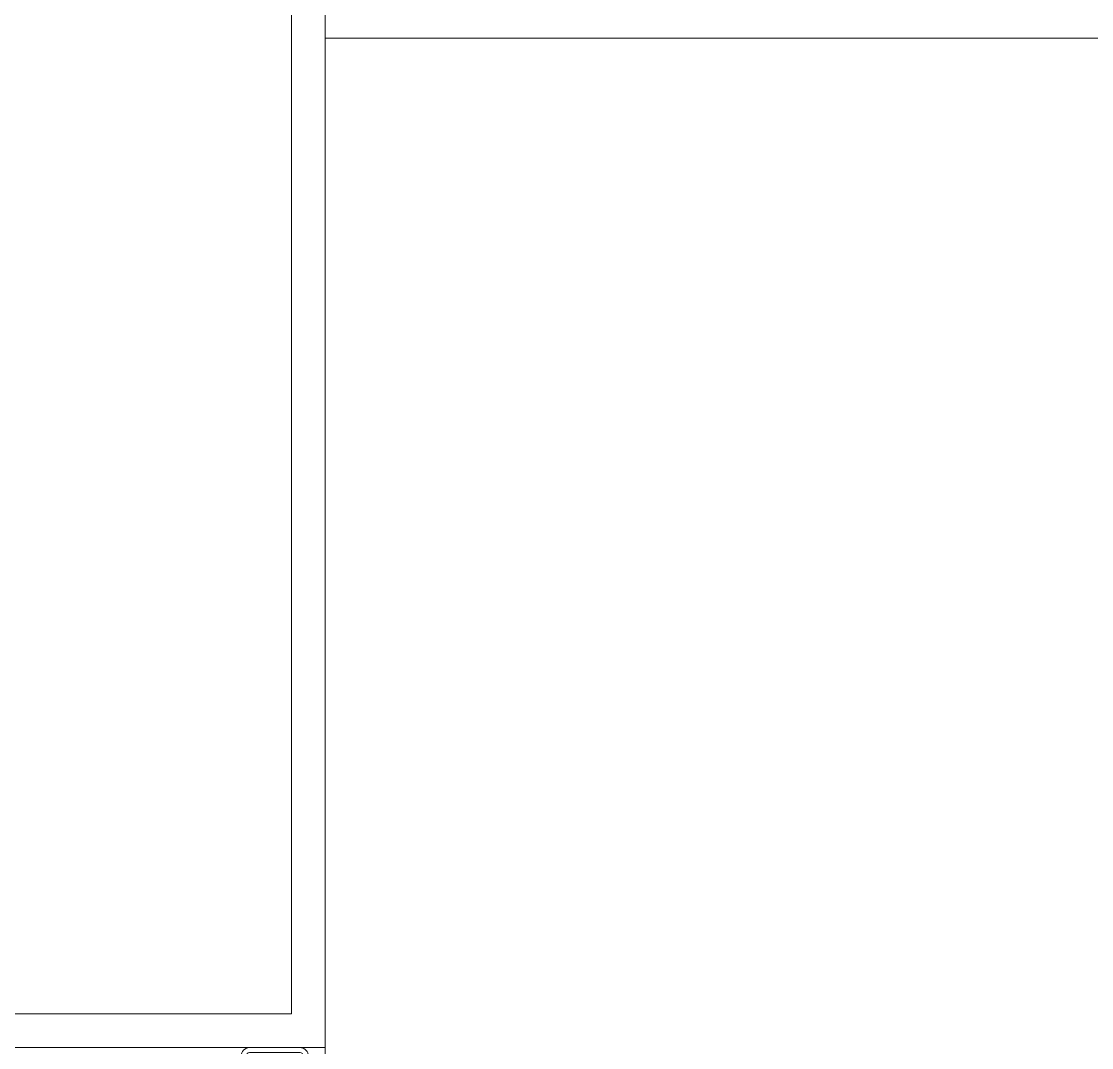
# Model space of a CAD drawing. Extents: x -1133 to 23780, y -1311 to 8245.
# Drawn here: x 15236.4 to 15300.1, y 2743 to 2804 of the extents above; entities that cross this region are included whole.
import ezdxf

# ---------------------------------------------------------------- set-up
doc = ezdxf.new("R2010")
doc.units = 0
doc.header["$MEASUREMENT"] = 0
doc.layers.get('0').update_dxf_attribs({"color": 9, "lineweight": 9})
for name, color, linetype, lineweight in [('01', 9, 'Continuous', 9), ('10', 9, 'Continuous', 9), ('14', 9, 'Continuous', 9), ('35', 9, 'Continuous', 9), ('40B', 9, 'Continuous', 9)]:
    doc.layers.add(name, color=color, linetype=linetype, lineweight=lineweight)

# ---------------------------------------------------------------- blocks, each defined once
blk = doc.blocks.new('p-kolon_80x80')
blk.add_lwpolyline([(-40, -40), (40, -40), (40, 40), (-40, 40)], close=True)
blk = doc.blocks.new('Prf-40x40')
for points in [[(1.5, -2), (-1.5, -2, -0.414214), (-2, -1.5), (-2, 1.5, -0.414214), (-1.5, 2), (1.5, 2, -0.414214), (2, 1.5), (2, -1.5, -0.414214)], [(1.5, -1.7), (-1.5, -1.7, -0.414214), (-1.7, -1.5), (-1.7, 1.5, -0.414214), (-1.5, 1.7), (1.5, 1.7, -0.414214), (1.7, 1.5), (1.7, -1.5, -0.414214)]]:
    blk.add_lwpolyline(points, format="xyb", close=True)
blk.add_point((0, 0))
blk = doc.blocks.new('p-2. kat planı')
at = {"layer": '14'}
blk.add_lwpolyline([(15048, 2819.3), (15048, 2803), (15050, 2803), (15170.5, 2803), (15170.5, 2743), (15254.5, 2743), (15254.5, 2803), (15300, 2803), (15302, 2803), (15302, 2819.3)], dxfattribs=at)
at = {"layer": '40B'}
for points in [[(14480.5, 2825), (15254.5, 2825), (15254.5, 2364.214), (14480.501, 2363.333)], [(15254.5, 2364.214), (15945, 2365), (15945, 2825), (15254.5, 2825)]]:
    blk.add_lwpolyline(points, close=True, dxfattribs=at)
at = {"layer": '01'}
blk.add_blockref('p-kolon_80x80', (15212.5, 2785), dxfattribs=at)
at = {"layer": '10', "xscale": -1, "rotation": 180}
blk.add_blockref('Prf-40x40', (15251.5, 2741), dxfattribs=at)

msp = doc.modelspace()

# ---------------------------------------------------------------- linework, layer by layer
at = {"layer": '35'}
msp.add_lwpolyline([(14487.5, 2447), (14487.5, 2743), (14554.5, 2743), (14554.5, 2803), (15170.5, 2803), (15170.5, 2743), (15254.5, 2743), (15254.5, 2803), (15870.5, 2803), (15870.5, 2743), (15935.5, 2743), (15935.5, 2447), (15870.5, 2447), (15870.5, 2363), (15254.5, 2363), (15254.5, 2447), (15170.5, 2447), (15170.5, 2363), (14554.5, 2363), (14554.5, 2447)], close=True, dxfattribs=at)

# ---------------------------------------------------------------- block references
msp.add_blockref('p-2. kat planı', (0, 0))

doc.saveas('drawing.dxf')
